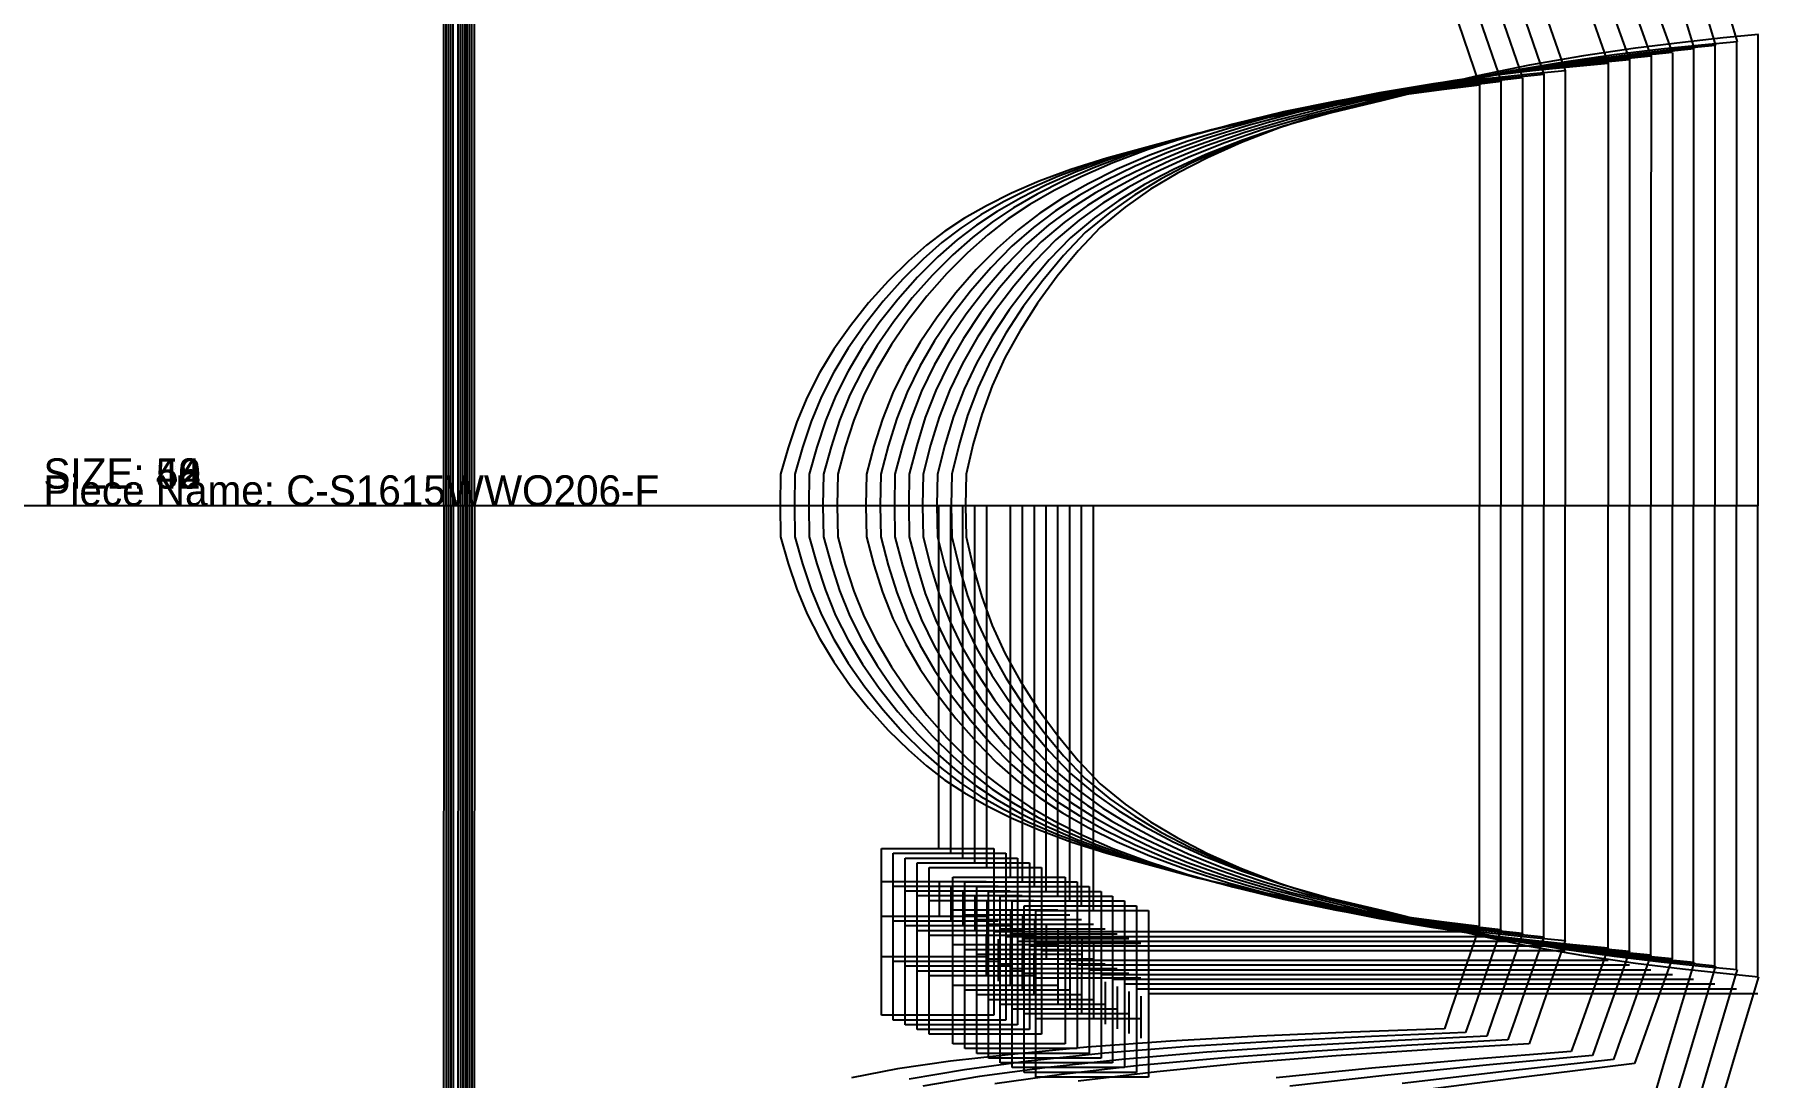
# Model space of a CAD drawing. Extents: x -93.6 to 5.6, y -2 to 41.8.
# Drawn here: x -72.04 to -57.78, y 5.32 to 13.94 of the extents above; entities that cross this region are included whole.
import ezdxf

# ---------------------------------------------------------------- set-up
doc = ezdxf.new("R2010")
doc.units = 0

# ---------------------------------------------------------------- blocks, each defined once
blk = doc.blocks.new('C-S1615WWO206-F_26')
at = {"layer": '1'}
for points in [[(-60.3813, 14.3665), (-60.3256, 14.2031), (-60.268, 14.0347), (-60.091, 13.5176)], [(-60.091, 13.5176), (-60.3839, 13.4817), (-60.718, 13.4378), (-61.1077, 13.3805), (-61.538, 13.308), (-61.9837, 13.2201), (-62.4229, 13.1184), (-62.8391, 13.006), (-63.1737, 12.9149), (-63.4705, 12.821), (-63.7315, 12.7243), (-63.9627, 12.6242), (-64.1686, 12.5215), (-64.35, 12.4179), (-64.512, 12.3114), (-64.6638, 12.1951), (-64.8143, 12.0625), (-64.9808, 11.8985), (-65.1428, 11.7188), (-65.294, 11.5293), (-65.4305, 11.3353), (-65.55, 11.1391), (-65.6518, 10.9399), (-65.737, 10.7345), (-65.8079, 10.5214), (-65.8703, 10.3021), (-65.875, 10.0433)], [(-65.875, 10.0433), (-65.8703, 9.7845), (-65.8079, 9.5651), (-65.7371, 9.352), (-65.6519, 9.1466), (-65.55, 8.9474), (-65.4306, 8.7512), (-65.2941, 8.5571), (-65.143, 8.3676), (-64.9811, 8.1878), (-64.8145, 8.0239), (-64.664, 7.8913), (-64.5121, 7.775), (-64.3502, 7.6684), (-64.1687, 7.5648), (-63.9631, 7.4621), (-63.7317, 7.362), (-63.4708, 7.2653), (-63.1739, 7.1713), (-62.8395, 7.0803), (-62.4233, 6.9677), (-61.984, 6.866), (-61.5382, 6.7781), (-61.1079, 6.7055), (-60.7183, 6.6482), (-60.3843, 6.6042), (-60.0913, 6.5684)], [(-60.0913, 6.5684), (-60.2683, 6.0512), (-60.326, 5.8828), (-60.3817, 5.7195)], [(-60.3817, 5.7195), (-61.1523, 5.6909), (-61.9129, 5.6579), (-62.6482, 5.617), (-63.3381, 5.5667), (-63.9632, 5.5066), (-64.4654, 5.4515), (-64.9028, 5.3868), (-65.285, 5.3129)]]:
    blk.add_lwpolyline(points, dxfattribs=at)
at = {"layer": '8'}
for p, q in [((-68.6565, 10.0434), (-68.6559, 17.627)), ((-83.8391, 10.0442), (-65.875, 10.0433)), ((-68.6565, 10.0435), (-68.6568, 2.4599)), ((-65.875, 10.0433), (-60.0923, 10.0433)), ((-64.561, 7.2085), (-64.561, 10.0433)), ((-65.0375, 5.8306), (-65.0375, 7.2085)), ((-65.0375, 7.2085), (-64.1082, 7.2085)), ((-64.1082, 7.2085), (-64.1082, 5.8306)), ((-65.0375, 6.9375), (-64.17, 6.9375)), ((-64.5604, 6.9375), (-64.5604, 6.6506)), ((-65.0375, 6.6506), (-64.17, 6.6506)), ((-64.17, 6.5), (-64.17, 6.1519)), ((-60.0921, 6.5195), (-64.1082, 6.5195)), ((-65.0375, 6.3166), (-64.17, 6.3166)), ((-64.1082, 5.8306), (-65.0375, 5.8306))]:
    blk.add_line(p, q, dxfattribs=at)
for points in [[(-60.0919, 13.5173), (-60.092, 11.7275), (-60.0923, 10.0966), (-60.0923, 10.0424)], [(-60.0921, 6.5687), (-60.0923, 8.3584), (-60.0923, 9.9893), (-60.0923, 10.0436)]]:
    blk.add_lwpolyline(points, dxfattribs=at)
at = {"layer": '1'}
for s, p in [('SIZE: 26', (-71.965, 10.1834)), ('Piece Name: C-S1615WWO206-F', (-71.965, 10.0434))]:
    blk.add_text(s, height=0.25, dxfattribs=at).set_placement(p)
blk = doc.blocks.new('C-S1615WWO206-F_28')
at = {"layer": '1'}
for points in [[(-60.2064, 14.3974), (-60.1502, 14.2338), (-60.0921, 14.0653), (-59.914, 13.5475)], [(-59.914, 13.5475), (-60.2068, 13.5135), (-60.5408, 13.4716), (-60.9301, 13.4167), (-61.3604, 13.3469), (-61.8062, 13.2619), (-62.2455, 13.1629), (-62.6618, 13.0532), (-63.0058, 12.9591), (-63.311, 12.8621), (-63.5792, 12.7623), (-63.817, 12.659), (-64.0284, 12.5532), (-64.215, 12.4464), (-64.3814, 12.3366), (-64.5374, 12.2167), (-64.6921, 12.0802), (-64.8596, 11.9144), (-65.0223, 11.7327), (-65.1743, 11.5412), (-65.3114, 11.3452), (-65.4314, 11.147), (-65.5335, 10.9458), (-65.6188, 10.7385), (-65.6898, 10.5234), (-65.7521, 10.3021), (-65.7567, 10.0433)], [(-65.7567, 10.0433), (-65.7521, 9.7845), (-65.6898, 9.5631), (-65.6188, 9.348), (-65.5336, 9.1407), (-65.4315, 8.9395), (-65.3115, 8.7413), (-65.1744, 8.5452), (-65.0225, 8.3537), (-64.8598, 8.1718), (-64.6923, 8.0063), (-64.5376, 7.8697), (-64.3816, 7.7498), (-64.2152, 7.6399), (-64.0287, 7.5331), (-63.8173, 7.4273), (-63.5795, 7.324), (-63.3113, 7.2242), (-63.0061, 7.1271), (-62.6621, 7.0331), (-62.2458, 6.9232), (-61.8065, 6.8242), (-61.3607, 6.7392), (-60.9304, 6.6693), (-60.5411, 6.6144), (-60.2071, 6.5724), (-59.9143, 6.5385)], [(-59.9143, 6.5385), (-60.0925, 6.0206), (-60.1506, 5.8521), (-60.2068, 5.6886)], [(-60.2068, 5.6886), (-60.9853, 5.655), (-61.7539, 5.6169), (-62.4969, 5.5712), (-63.1937, 5.5161), (-63.8251, 5.4515), (-64.3507, 5.3809), (-64.8079, 5.3017)]]:
    blk.add_lwpolyline(points, dxfattribs=at)
at = {"layer": '8'}
for p, q in [((-68.6366, 10.0434), (-68.6361, 17.9222)), ((-84.0162, 10.0442), (-65.7567, 10.0433)), ((-68.6366, 10.0435), (-68.637, 2.1647)), ((-65.7567, 10.0433), (-59.9149, 10.0433)), ((-64.4624, 7.1692), (-64.4624, 10.0433)), ((-64.9388, 5.7913), (-64.9388, 7.1692)), ((-64.9388, 7.1692), (-64.0096, 7.1692)), ((-64.0096, 7.1692), (-64.0096, 5.7913)), ((-64.9388, 6.8982), (-64.0714, 6.8982)), ((-64.4618, 6.8982), (-64.4618, 6.6113)), ((-64.9388, 6.6113), (-64.0714, 6.6113)), ((-64.0714, 6.4607), (-64.0714, 6.1126)), ((-59.9148, 6.4802), (-64.0096, 6.4802)), ((-64.9388, 6.2773), (-64.0714, 6.2773)), ((-64.0096, 5.7913), (-64.9388, 5.7913))]:
    blk.add_line(p, q, dxfattribs=at)
for points in [[(-59.9145, 13.5472), (-59.9147, 11.742), (-59.9149, 10.0971), (-59.9149, 10.0424)], [(-59.9148, 6.5388), (-59.9149, 8.3439), (-59.9149, 9.9888), (-59.9149, 10.0436)]]:
    blk.add_lwpolyline(points, dxfattribs=at)
at = {"layer": '1'}
for s, p in [('SIZE: 28', (-71.9651, 10.1834)), ('Piece Name: C-S1615WWO206-F', (-71.9651, 10.0434))]:
    blk.add_text(s, height=0.25, dxfattribs=at).set_placement(p)
blk = doc.blocks.new('C-S1615WWO206-F_30')
at = {"layer": '1'}
for points in [[(-60.0313, 14.4284), (-59.9747, 14.2646), (-59.9163, 14.0958), (-59.7369, 13.5774)], [(-59.7369, 13.5774), (-60.0296, 13.5452), (-60.3634, 13.5054), (-60.7527, 13.4529), (-61.1828, 13.3858), (-61.6286, 13.3036), (-62.068, 13.2074), (-62.4845, 13.1004), (-62.8379, 13.0033), (-63.1515, 12.9032), (-63.427, 12.8003), (-63.6712, 12.6938), (-63.8884, 12.5848), (-64.08, 12.4748), (-64.2509, 12.3618), (-64.4111, 12.2384), (-64.5699, 12.0979), (-64.7383, 11.9303), (-64.9019, 11.7466), (-65.0547, 11.5531), (-65.1924, 11.3551), (-65.3128, 11.1549), (-65.4153, 10.9518), (-65.5006, 10.7425), (-65.5717, 10.5254), (-65.6339, 10.3021), (-65.6385, 10.0433)], [(-65.6385, 10.0433), (-65.6339, 9.7845), (-65.5717, 9.5611), (-65.5007, 9.344), (-65.4154, 9.1347), (-65.3129, 8.9316), (-65.1925, 8.7314), (-65.0548, 8.5332), (-64.9021, 8.3398), (-64.7385, 8.156), (-64.5701, 7.9886), (-64.4113, 7.848), (-64.2511, 7.7246), (-64.0802, 7.6115), (-63.8887, 7.5015), (-63.6715, 7.3925), (-63.4273, 7.286), (-63.1518, 7.1831), (-62.8382, 7.0829), (-62.4848, 6.9859), (-62.0683, 6.8787), (-61.6289, 6.7825), (-61.1831, 6.7003), (-60.753, 6.6331), (-60.3637, 6.5806), (-60.0299, 6.5407), (-59.7372, 6.5086)], [(-59.7372, 6.5086), (-59.9167, 5.9901), (-59.9751, 5.8213), (-60.0317, 5.6576)], [(-60.0317, 5.6576), (-60.8184, 5.619), (-61.5949, 5.5759), (-62.3455, 5.5253), (-63.0494, 5.4654), (-63.6872, 5.3964), (-64.2255, 5.3254), (-64.694, 5.2456)]]:
    blk.add_lwpolyline(points, dxfattribs=at)
at = {"layer": '8'}
for p, q in [((-68.6168, 10.0434), (-68.6163, 18.2174)), ((-84.1933, 10.0442), (-65.6385, 10.0433)), ((-68.6168, 10.0435), (-68.6172, 1.8695)), ((-65.6385, 10.0433), (-59.7376, 10.0433)), ((-64.3638, 7.1298), (-64.3638, 10.0433)), ((-64.8402, 5.7519), (-64.8402, 7.1298)), ((-64.8402, 7.1298), (-63.911, 7.1298)), ((-63.911, 7.1298), (-63.911, 5.7519)), ((-64.8402, 6.8588), (-63.9728, 6.8588)), ((-64.3632, 6.8588), (-64.3632, 6.5719)), ((-64.8402, 6.5719), (-63.9728, 6.5719)), ((-63.9728, 6.4213), (-63.9728, 6.0732)), ((-59.7375, 6.4408), (-63.911, 6.4408)), ((-64.8402, 6.2379), (-63.9728, 6.2379)), ((-63.911, 5.7519), (-64.8402, 5.7519))]:
    blk.add_line(p, q, dxfattribs=at)
for points in [[(-59.7372, 13.5771), (-59.7374, 11.7565), (-59.7376, 10.0975), (-59.7376, 10.0424)], [(-59.7375, 6.5089), (-59.7376, 8.3294), (-59.7376, 9.9884), (-59.7376, 10.0436)]]:
    blk.add_lwpolyline(points, dxfattribs=at)
at = {"layer": '1'}
for s, p in [('SIZE: 30', (-71.9651, 10.1834)), ('Piece Name: C-S1615WWO206-F', (-71.9651, 10.0434))]:
    blk.add_text(s, height=0.25, dxfattribs=at).set_placement(p)
blk = doc.blocks.new('C-S1615WWO206-F_32')
at = {"layer": '1'}
for points in [[(-59.8563, 14.4594), (-59.7993, 14.2954), (-59.7404, 14.1264), (-59.5598, 13.6073)], [(-59.5598, 13.6073), (-59.8523, 13.5769), (-60.186, 13.5392), (-60.5752, 13.4892), (-61.0052, 13.4248), (-61.4511, 13.3454), (-61.8905, 13.252), (-62.3072, 13.1476), (-62.67, 13.0474), (-62.9919, 12.9443), (-63.2748, 12.8383), (-63.5255, 12.7287), (-63.7484, 12.6165), (-63.945, 12.5033), (-64.1204, 12.387), (-64.2848, 12.2601), (-64.4477, 12.1156), (-64.6171, 11.9461), (-64.7815, 11.7605), (-64.935, 11.565), (-65.0733, 11.365), (-65.1942, 11.1628), (-65.297, 10.9577), (-65.3825, 10.7465), (-65.4536, 10.5274), (-65.5157, 10.3021), (-65.5203, 10.0433)], [(-65.5203, 10.0433), (-65.5157, 9.7845), (-65.4536, 9.5591), (-65.3826, 9.34), (-65.2971, 9.1288), (-65.1943, 8.9237), (-65.0734, 8.7215), (-64.9351, 8.5214), (-64.7817, 8.3258), (-64.6173, 8.1402), (-64.4479, 7.9709), (-64.285, 7.8263), (-64.1206, 7.6994), (-63.9452, 7.583), (-63.7487, 7.4698), (-63.5258, 7.3576), (-63.2751, 7.248), (-62.9922, 7.142), (-62.6703, 7.0388), (-62.3075, 6.9387), (-61.8908, 6.8341), (-61.4514, 6.7407), (-61.0055, 6.6613), (-60.5755, 6.5968), (-60.1863, 6.5468), (-59.8526, 6.509), (-59.5601, 6.4787)], [(-59.5601, 6.4787), (-59.7408, 5.9595), (-59.7997, 5.7905), (-59.8567, 5.6266)], [(-59.8567, 5.6266), (-60.6514, 5.583), (-61.4359, 5.535), (-62.1942, 5.4794), (-62.9052, 5.4148), (-63.5493, 5.3413), (-64.1006, 5.2651)]]:
    blk.add_lwpolyline(points, dxfattribs=at)
at = {"layer": '8'}
for p, q in [((-68.597, 10.0434), (-68.5965, 18.5126)), ((-84.3704, 10.0442), (-65.5203, 10.0433)), ((-68.597, 10.0435), (-68.5974, 1.5743)), ((-65.5203, 10.0433), (-59.5603, 10.0433)), ((-64.2652, 7.0904), (-64.2652, 10.0433)), ((-64.7416, 5.7125), (-64.7416, 7.0904)), ((-64.7416, 7.0904), (-63.8124, 7.0904)), ((-63.8124, 7.0904), (-63.8124, 5.7125)), ((-64.7416, 6.8194), (-63.8742, 6.8194)), ((-64.2646, 6.8194), (-64.2646, 6.5325)), ((-64.7416, 6.5325), (-63.8742, 6.5325)), ((-63.8742, 6.3819), (-63.8742, 6.0338)), ((-59.5602, 6.4014), (-63.8124, 6.4014)), ((-64.7416, 6.1985), (-63.8742, 6.1985)), ((-63.8124, 5.7125), (-64.7416, 5.7125))]:
    blk.add_line(p, q, dxfattribs=at)
for points in [[(-59.5599, 13.607), (-59.5601, 11.771), (-59.5603, 10.098), (-59.5603, 10.0424)], [(-59.5602, 6.479), (-59.5603, 8.3149), (-59.5603, 9.9879), (-59.5603, 10.0436)]]:
    blk.add_lwpolyline(points, dxfattribs=at)
at = {"layer": '1'}
for s, p in [('SIZE: 32', (-71.9651, 10.1834)), ('Piece Name: C-S1615WWO206-F', (-71.9651, 10.0434))]:
    blk.add_text(s, height=0.25, dxfattribs=at).set_placement(p)
blk = doc.blocks.new('C-S1615WWO206-F_34')
at = {"layer": '1'}
for points in [[(-59.6812, 14.4903), (-59.6238, 14.3261), (-59.5645, 14.1569), (-59.3827, 13.6372)], [(-59.3827, 13.6372), (-59.6751, 13.6086), (-60.0086, 13.573), (-60.3977, 13.5254), (-60.8278, 13.4637), (-61.2735, 13.3871), (-61.7131, 13.2965), (-62.1299, 13.1948), (-62.5021, 13.0916), (-62.8325, 12.9854), (-63.1227, 12.8763), (-63.3797, 12.7635), (-63.6084, 12.6481), (-63.81, 12.5317), (-63.99, 12.4122), (-64.1585, 12.2818), (-64.3256, 12.1333), (-64.4958, 11.962), (-64.6612, 11.7744), (-64.8154, 11.5769), (-64.9543, 11.3749), (-65.0756, 11.1707), (-65.1788, 10.9637), (-65.2645, 10.7505), (-65.3356, 10.5294), (-65.3976, 10.3021), (-65.4022, 10.0433)], [(-65.4022, 10.0433), (-65.3976, 9.7845), (-65.3356, 9.5571), (-65.2645, 9.336), (-65.1789, 9.1228), (-65.0757, 8.9158), (-64.9545, 8.7116), (-64.8155, 8.5095), (-64.6613, 8.312), (-64.496, 8.1243), (-64.3257, 7.9532), (-64.1587, 7.8046), (-63.9901, 7.6742), (-63.8102, 7.5546), (-63.6087, 7.4382), (-63.38, 7.3228), (-63.1229, 7.21), (-62.8327, 7.1009), (-62.5024, 6.9946), (-62.1302, 6.8915), (-61.7133, 6.7896), (-61.2738, 6.699), (-60.828, 6.6224), (-60.398, 6.5606), (-60.0089, 6.513), (-59.6754, 6.4773), (-59.383, 6.4488)], [(-59.383, 6.4488), (-59.5649, 5.929), (-59.6242, 5.7598), (-59.6816, 5.5957)], [(-59.6816, 5.5957), (-60.4845, 5.5471), (-61.2768, 5.494), (-62.0428, 5.4335), (-62.7608, 5.3642), (-63.4113, 5.2862)]]:
    blk.add_lwpolyline(points, dxfattribs=at)
at = {"layer": '8'}
for p, q in [((-68.5773, 10.0434), (-68.5767, 18.8078)), ((-84.5475, 10.0442), (-65.4022, 10.0433)), ((-68.5773, 10.0435), (-68.5776, 1.2791)), ((-65.4022, 10.0433), (-59.383, 10.0433)), ((-64.1666, 7.0511), (-64.1666, 10.0433)), ((-64.643, 5.6732), (-64.643, 7.0511)), ((-64.643, 7.0511), (-63.7139, 7.0511)), ((-63.7139, 7.0511), (-63.7139, 5.6732)), ((-64.643, 6.7801), (-63.7757, 6.7801)), ((-64.1661, 6.7801), (-64.1661, 6.4932)), ((-64.643, 6.4932), (-63.7757, 6.4932)), ((-63.7757, 6.3426), (-63.7757, 5.9945)), ((-59.3829, 6.3621), (-63.7139, 6.3621)), ((-64.643, 6.1592), (-63.7757, 6.1592)), ((-63.7139, 5.6732), (-64.643, 5.6732))]:
    blk.add_line(p, q, dxfattribs=at)
for points in [[(-59.3826, 13.6369), (-59.3828, 11.7855), (-59.383, 10.0985), (-59.383, 10.0424)], [(-59.3829, 6.4491), (-59.383, 8.3004), (-59.383, 9.9874), (-59.383, 10.0436)]]:
    blk.add_lwpolyline(points, dxfattribs=at)
at = {"layer": '1'}
for s, p in [('SIZE: 34', (-71.9651, 10.1834)), ('Piece Name: C-S1615WWO206-F', (-71.9651, 10.0434))]:
    blk.add_text(s, height=0.25, dxfattribs=at).set_placement(p)
blk = doc.blocks.new('C-S1615WWO206-F_38')
at = {"layer": '1'}
for points in [[(-59.3325, 14.5546), (-59.274, 14.3896), (-59.2137, 14.2194), (-59.0287, 13.697)], [(-59.0287, 13.697), (-59.321, 13.6697), (-59.6544, 13.6356), (-60.0433, 13.5897), (-60.4733, 13.5299), (-60.919, 13.4553), (-61.3586, 13.3666), (-61.7755, 13.2668), (-62.166, 13.161), (-62.5124, 13.0518), (-62.8171, 12.9393), (-63.087, 12.8228), (-63.3271, 12.7034), (-63.539, 12.5827), (-63.7281, 12.4587), (-63.9055, 12.3232), (-64.0813, 12.1687), (-64.2535, 11.9937), (-64.4207, 11.8023), (-64.5763, 11.6006), (-64.7165, 11.3946), (-64.8387, 11.1866), (-64.9425, 10.9756), (-65.0283, 10.7586), (-65.0994, 10.5335), (-65.1613, 10.3021), (-65.166, 10.0433)], [(-65.166, 10.0433), (-65.1613, 9.7845), (-65.0994, 9.553), (-65.0285, 9.3279), (-64.9426, 9.1109), (-64.8389, 8.8999), (-64.7166, 8.6919), (-64.5765, 8.4858), (-64.4208, 8.2841), (-64.2537, 8.0925), (-64.0816, 7.9178), (-63.9057, 7.7632), (-63.7284, 7.6277), (-63.5392, 7.5036), (-63.3274, 7.3829), (-63.0873, 7.2635), (-62.8173, 7.147), (-62.5127, 7.0345), (-62.1662, 6.9252), (-61.7758, 6.8195), (-61.3588, 6.7195), (-60.9194, 6.6308), (-60.4735, 6.5562), (-60.0436, 6.4963), (-59.6548, 6.4504), (-59.3213, 6.4162), (-59.029, 6.389)], [(-59.029, 6.389), (-59.2141, 5.8665), (-59.2744, 5.6963), (-59.3329, 5.5314)], [(-59.3329, 5.5314), (-60.1631, 5.4642), (-60.9827, 5.3926), (-61.7744, 5.3138)]]:
    blk.add_lwpolyline(points, dxfattribs=at)
at = {"layer": '8'}
for p, q in [((-68.5379, 10.0434), (-68.5373, 19.3982)), ((-84.9019, 10.0441), (-65.166, 10.0432)), ((-68.5379, 10.0435), (-68.5382, 0.6887)), ((-65.166, 10.0433), (-59.0286, 10.0433)), ((-63.9696, 6.9723), (-63.9696, 10.0433)), ((-64.446, 5.5944), (-64.446, 6.9723)), ((-64.446, 6.9723), (-63.5168, 6.9723)), ((-63.5168, 6.9723), (-63.5168, 5.5944)), ((-64.446, 6.7013), (-63.5786, 6.7013)), ((-63.969, 6.7013), (-63.969, 6.4144)), ((-64.446, 6.4144), (-63.5786, 6.4144)), ((-59.0285, 6.2833), (-63.5168, 6.2833)), ((-63.5786, 6.2638), (-63.5786, 5.9157)), ((-64.446, 6.0804), (-63.5786, 6.0804)), ((-63.5168, 5.5944), (-64.446, 5.5944))]:
    blk.add_line(p, q, dxfattribs=at)
for points in [[(-59.0282, 13.6967), (-59.0285, 11.8146), (-59.0286, 10.0994), (-59.0286, 10.0424)], [(-59.0285, 6.3893), (-59.0286, 8.2713), (-59.0286, 9.9865), (-59.0286, 10.0436)]]:
    blk.add_lwpolyline(points, dxfattribs=at)
at = {"layer": '1'}
for s, p in [('SIZE: 38', (-71.9653, 10.1834)), ('Piece Name: C-S1615WWO206-F', (-71.9653, 10.0434))]:
    blk.add_text(s, height=0.25, dxfattribs=at).set_placement(p)
blk = doc.blocks.new('C-S1615WWO206-F_40')
at = {"layer": '1'}
for points in [[(-59.158, 14.5873), (-59.0992, 14.4217), (-59.0384, 14.251), (-58.8517, 13.7269)], [(-58.8517, 13.7269), (-59.1441, 13.6991), (-59.4774, 13.6643), (-59.8663, 13.6177), (-60.2962, 13.5571), (-60.7419, 13.4817), (-61.1814, 13.3922), (-61.5983, 13.2916), (-61.9975, 13.1863), (-62.3519, 13.0771), (-62.6635, 12.9644), (-62.9399, 12.8473), (-63.1858, 12.7271), (-63.4029, 12.6053), (-63.5967, 12.48), (-63.7787, 12.3429), (-63.9592, 12.1863), (-64.1323, 12.0096), (-64.3004, 11.8162), (-64.4568, 11.6125), (-64.5976, 11.4045), (-64.7203, 11.1945), (-64.8243, 10.9816), (-64.9104, 10.7626), (-64.9814, 10.5355), (-65.0432, 10.3021), (-65.0479, 10.0433)], [(-65.0479, 10.0433), (-65.0432, 9.7845), (-64.9814, 9.551), (-64.9104, 9.3239), (-64.8244, 9.1049), (-64.7203, 8.892), (-64.5976, 8.682), (-64.457, 8.4739), (-64.3005, 8.2702), (-64.1326, 8.0767), (-63.9594, 7.9001), (-63.779, 7.7435), (-63.597, 7.6064), (-63.4031, 7.481), (-63.1861, 7.3592), (-62.9403, 7.239), (-62.6638, 7.1219), (-62.3522, 7.0092), (-61.9978, 6.8999), (-61.5987, 6.7947), (-61.1818, 6.6939), (-60.7422, 6.6044), (-60.2965, 6.529), (-59.8667, 6.4683), (-59.4777, 6.4217), (-59.1443, 6.3868), (-58.852, 6.3591)], [(-58.852, 6.3591), (-59.0388, 5.8349), (-59.0996, 5.6642), (-59.1584, 5.4987)], [(-59.1584, 5.4987), (-60.0095, 5.4196), (-60.8496, 5.336), (-61.661, 5.2455)]]:
    blk.add_lwpolyline(points, dxfattribs=at)
at = {"layer": '8'}
for p, q in [((-68.5181, 10.0434), (-68.5176, 19.6934)), ((-85.0791, 10.0441), (-65.0479, 10.0432)), ((-68.5181, 10.0435), (-68.5185, 0.3935)), ((-65.0479, 10.0433), (-58.8514, 10.0433)), ((-63.8711, 6.9329), (-63.8711, 10.0433)), ((-64.3476, 5.555), (-64.3476, 6.9329)), ((-64.3476, 6.9329), (-63.4183, 6.9329)), ((-63.4183, 6.9329), (-63.4183, 5.555)), ((-64.3476, 6.6619), (-63.4802, 6.6619)), ((-63.8706, 6.6619), (-63.8706, 6.375)), ((-64.3476, 6.375), (-63.4802, 6.375)), ((-63.4802, 6.2244), (-63.4802, 5.8763)), ((-58.8513, 6.2439), (-63.4183, 6.2439)), ((-64.3476, 6.041), (-63.4802, 6.041)), ((-63.4183, 5.555), (-64.3476, 5.555))]:
    blk.add_line(p, q, dxfattribs=at)
for points in [[(-58.851, 13.7266), (-58.8513, 11.8291), (-58.8514, 10.0999), (-58.8514, 10.0424)], [(-58.8513, 6.3594), (-58.8514, 8.2568), (-58.8514, 9.986), (-58.8514, 10.0436)]]:
    blk.add_lwpolyline(points, dxfattribs=at)
at = {"layer": '1'}
for s, p in [('SIZE: 40', (-71.9654, 10.1834)), ('Piece Name: C-S1615WWO206-F', (-71.9654, 10.0434))]:
    blk.add_text(s, height=0.25, dxfattribs=at).set_placement(p)
blk = doc.blocks.new('C-S1615WWO206-F_42')
at = {"layer": '1'}
for points in [[(-58.9844, 14.6215), (-58.9249, 14.4551), (-58.8633, 14.2836), (-58.6747, 13.7568)], [(-58.6747, 13.7568), (-58.967, 13.7284), (-59.3004, 13.6931), (-59.6893, 13.6457), (-60.1193, 13.5843), (-60.5649, 13.5081), (-61.0043, 13.4178), (-61.4211, 13.3164), (-61.8291, 13.2115), (-62.1914, 13.1025), (-62.5101, 12.9895), (-62.7928, 12.8718), (-63.0445, 12.7507), (-63.2668, 12.6279), (-63.4654, 12.5013), (-63.6519, 12.3626), (-63.8371, 12.2041), (-64.0112, 12.0254), (-64.1801, 11.8301), (-64.3373, 11.6244), (-64.4785, 11.4144), (-64.6018, 11.2024), (-64.706, 10.9875), (-64.7923, 10.7666), (-64.8634, 10.5375), (-64.9251, 10.3021), (-64.9297, 10.0433)], [(-64.9297, 10.0433), (-64.9251, 9.7845), (-64.8634, 9.549), (-64.7924, 9.3199), (-64.7062, 9.099), (-64.6018, 8.8841), (-64.4786, 8.6721), (-64.3373, 8.462), (-64.1802, 8.2563), (-64.0114, 8.0609), (-63.8373, 7.8824), (-63.6522, 7.7238), (-63.4656, 7.5851), (-63.267, 7.4584), (-63.0448, 7.3356), (-62.7931, 7.2145), (-62.5105, 7.0968), (-62.1917, 6.9838), (-61.8295, 6.8747), (-61.4215, 6.7699), (-61.0046, 6.6683), (-60.5653, 6.578), (-60.1195, 6.5018), (-59.6896, 6.4403), (-59.3008, 6.3929), (-58.9673, 6.3575), (-58.675, 6.3292)], [(-58.675, 6.3292), (-58.8637, 5.8023), (-58.9252, 5.6308), (-58.9847, 5.4645)], [(-58.9847, 5.4645), (-59.8641, 5.3679), (-60.7316, 5.2669)]]:
    blk.add_lwpolyline(points, dxfattribs=at)
at = {"layer": '8'}
for p, q in [((-68.4984, 10.0434), (-68.4979, 20.0378)), ((-85.2563, 10.0441), (-64.9297, 10.0432)), ((-68.4984, 10.0435), (-68.4988, 0.0491)), ((-64.9297, 10.0433), (-58.6742, 10.0433)), ((-63.7726, 6.8936), (-63.7726, 10.0433)), ((-64.2491, 5.5157), (-64.2491, 6.8936)), ((-64.2491, 6.8936), (-63.3198, 6.8936)), ((-63.3198, 6.8936), (-63.3198, 5.5157)), ((-64.2491, 6.6226), (-63.3817, 6.6226)), ((-63.7721, 6.6226), (-63.7721, 6.3357)), ((-64.2491, 6.3357), (-63.3817, 6.3357)), ((-63.3817, 6.1851), (-63.3817, 5.837)), ((-58.6741, 6.2046), (-63.3198, 6.2046)), ((-64.2491, 6.0017), (-63.3817, 6.0017)), ((-63.3198, 5.5157), (-64.2491, 5.5157))]:
    blk.add_line(p, q, dxfattribs=at)
for points in [[(-58.6738, 13.7565), (-58.6741, 11.8436), (-58.6742, 10.1004), (-58.6742, 10.0424)], [(-58.6741, 6.3295), (-58.6742, 8.2423), (-58.6742, 9.9855), (-58.6742, 10.0436)]]:
    blk.add_lwpolyline(points, dxfattribs=at)
at = {"layer": '1'}
for s, p in [('SIZE: 42', (-71.9655, 10.1834)), ('Piece Name: C-S1615WWO206-F', (-71.9655, 10.0434))]:
    blk.add_text(s, height=0.25, dxfattribs=at).set_placement(p)
blk = doc.blocks.new('C-S1615WWO206-F_44')
at = {"layer": '1'}
for points in [[(-58.8106, 14.6541), (-58.7504, 14.4872), (-58.6883, 14.3151), (-58.4978, 13.7867)], [(-58.4978, 13.7867), (-58.7901, 13.7578), (-59.1235, 13.7218), (-59.5124, 13.6738), (-59.9423, 13.6116), (-60.3879, 13.5345), (-60.8273, 13.4434), (-61.2439, 13.3412), (-61.6608, 13.2368), (-62.0309, 13.1278), (-62.3566, 13.0146), (-62.6458, 12.8963), (-62.9032, 12.7744), (-63.1308, 12.6505), (-63.334, 12.5226), (-63.5251, 12.3823), (-63.715, 12.2218), (-63.89, 12.0413), (-64.0598, 11.844), (-64.2177, 11.6363), (-64.3596, 11.4243), (-64.4832, 11.2103), (-64.588, 10.9935), (-64.6742, 10.7706), (-64.7454, 10.5395), (-64.807, 10.3021), (-64.8116, 10.0433)], [(-64.8116, 10.0433), (-64.807, 9.7845), (-64.7454, 9.547), (-64.6745, 9.3159), (-64.5881, 9.093), (-64.4833, 8.8762), (-64.3597, 8.6622), (-64.2178, 8.4501), (-64.0599, 8.2424), (-63.8902, 8.045), (-63.7152, 7.8647), (-63.5253, 7.7041), (-63.3342, 7.5638), (-63.1309, 7.4358), (-62.9035, 7.3119), (-62.646, 7.19), (-62.3569, 7.0717), (-62.0312, 6.9585), (-61.661, 6.8494), (-61.2443, 6.7451), (-60.8275, 6.6427), (-60.3882, 6.5516), (-59.9426, 6.4745), (-59.5127, 6.4122), (-59.1238, 6.3642), (-58.7905, 6.3281), (-58.4981, 6.2993)], [(-58.4981, 6.2993), (-58.6887, 5.7708), (-58.7508, 5.5987), (-58.8109, 5.4319)], [(-58.8109, 5.4319), (-59.725, 5.3203), (-60.6268, 5.2043)]]:
    blk.add_lwpolyline(points, dxfattribs=at)
at = {"layer": '8'}
for p, q in [((-68.4787, 10.0434), (-68.4782, 20.3822)), ((-85.4335, 10.0441), (-64.8116, 10.0432)), ((-68.4787, 10.0435), (-68.4791, -0.2953)), ((-64.8116, 10.0433), (-58.497, 10.0433)), ((-63.6741, 6.8542), (-63.6741, 10.0433)), ((-64.1506, 5.4763), (-64.1506, 6.8542)), ((-64.1506, 6.8542), (-63.2213, 6.8542)), ((-63.2213, 6.8542), (-63.2213, 5.4763)), ((-64.1506, 6.5832), (-63.2832, 6.5832)), ((-63.6736, 6.5832), (-63.6736, 6.2963)), ((-64.1506, 6.2963), (-63.2832, 6.2963)), ((-63.2832, 6.1457), (-63.2832, 5.7976)), ((-58.4969, 6.1652), (-63.2213, 6.1652)), ((-64.1506, 5.9623), (-63.2832, 5.9623)), ((-63.2213, 5.4763), (-64.1506, 5.4763))]:
    blk.add_line(p, q, dxfattribs=at)
for points in [[(-58.4966, 13.7864), (-58.4968, 11.8581), (-58.497, 10.1008), (-58.497, 10.0424)], [(-58.4969, 6.2996), (-58.497, 8.2278), (-58.497, 9.9851), (-58.497, 10.0436)]]:
    blk.add_lwpolyline(points, dxfattribs=at)
at = {"layer": '1'}
for s, p in [('SIZE: 44', (-71.9656, 10.1834)), ('Piece Name: C-S1615WWO206-F', (-71.9656, 10.0434))]:
    blk.add_text(s, height=0.25, dxfattribs=at).set_placement(p)
blk = doc.blocks.new('C-S1615WWO206-F_46')
at = {"layer": '1'}
for points in [[(-58.6368, 14.885), (-58.5752, 14.6795), (-58.5117, 14.4677), (-58.3167, 13.8173)], [(-58.3167, 13.8173), (-58.6097, 13.7878), (-58.944, 13.7512), (-59.3339, 13.7024), (-59.7648, 13.6393), (-60.2115, 13.5612), (-60.6519, 13.4692), (-61.0695, 13.366), (-61.4951, 13.262), (-61.8732, 13.1532), (-62.206, 13.0396), (-62.5014, 12.9208), (-62.7647, 12.798), (-62.9974, 12.6731), (-63.2054, 12.5439), (-63.4011, 12.402), (-63.5957, 12.2395), (-63.7717, 12.0572), (-63.9422, 11.8579), (-64.1009, 11.6482), (-64.2435, 11.4342), (-64.3676, 11.2182), (-64.4725, 10.9994), (-64.559, 10.7746), (-64.6302, 10.5415), (-64.6917, 10.3021), (-64.6963, 10.0433)], [(-64.6963, 10.0433), (-64.6917, 9.7845), (-64.6302, 9.545), (-64.5591, 9.3119), (-64.4726, 9.0871), (-64.3677, 8.8683), (-64.2436, 8.6523), (-64.101, 8.4382), (-63.9424, 8.2285), (-63.7719, 8.0291), (-63.5959, 7.847), (-63.4013, 7.6844), (-63.2056, 7.5425), (-62.9976, 7.4132), (-62.765, 7.2883), (-62.5017, 7.1655), (-62.2063, 7.0467), (-61.8735, 6.9331), (-61.4954, 6.8242), (-61.0698, 6.7203), (-60.6522, 6.6169), (-60.2118, 6.5249), (-59.7651, 6.4468), (-59.3342, 6.3836), (-58.9443, 6.3348), (-58.61, 6.2981), (-58.317, 6.2687)], [(-58.317, 6.2687), (-58.5121, 5.6182), (-58.5756, 5.4064), (-58.6372, 5.201)]]:
    blk.add_lwpolyline(points, dxfattribs=at)
at = {"layer": '8'}
for p, q in [((-68.4618, 10.0434), (-68.4613, 20.7758)), ((-85.6135, 10.0441), (-64.6963, 10.0432)), ((-68.4618, 10.0435), (-68.4622, -0.689)), ((-64.6963, 10.0433), (-58.3226, 10.0433)), ((-63.5784, 6.8148), (-63.5784, 10.0433)), ((-64.0548, 5.4369), (-64.0548, 6.8148)), ((-64.0548, 6.8148), (-63.1256, 6.8148)), ((-63.1256, 6.8148), (-63.1256, 5.4369)), ((-64.0548, 6.5438), (-63.1874, 6.5438)), ((-63.5778, 6.5438), (-63.5778, 6.2569)), ((-64.0548, 6.2569), (-63.1874, 6.2569)), ((-63.1874, 6.1063), (-63.1874, 5.7582)), ((-58.3225, 6.1258), (-63.1256, 6.1258)), ((-64.0548, 5.9229), (-63.1874, 5.9229)), ((-63.1256, 5.4369), (-64.0548, 5.4369))]:
    blk.add_line(p, q, dxfattribs=at)
for points in [[(-58.3222, 13.8163), (-58.3224, 11.8726), (-58.3226, 10.1013), (-58.3226, 10.0424)], [(-58.3225, 6.2697), (-58.3226, 8.2133), (-58.3226, 9.9846), (-58.3226, 10.0436)]]:
    blk.add_lwpolyline(points, dxfattribs=at)
at = {"layer": '1'}
for s, p in [('SIZE: 46', (-71.9651, 10.1834)), ('Piece Name: C-S1615WWO206-F', (-71.9651, 10.0434))]:
    blk.add_text(s, height=0.25, dxfattribs=at).set_placement(p)
blk = doc.blocks.new('C-S1615WWO206-F_48')
at = {"layer": '1'}
for points in [[(-58.4627, 14.9192), (-58.4006, 14.7129), (-58.3364, 14.5003), (-58.1396, 13.8472)], [(-58.1396, 13.8472), (-58.4327, 13.8172), (-58.7669, 13.78), (-59.1568, 13.7304), (-59.5877, 13.6665), (-60.0344, 13.5876), (-60.4747, 13.4947), (-60.8922, 13.3908), (-61.3266, 13.2873), (-61.7126, 13.1785), (-62.0524, 13.0647), (-62.3542, 12.9453), (-62.6233, 12.8217), (-62.8612, 12.6957), (-63.074, 12.5652), (-63.2743, 12.4217), (-63.4735, 12.2572), (-63.6504, 12.073), (-63.8218, 11.8718), (-63.9813, 11.6601), (-64.1244, 11.4441), (-64.249, 11.2261), (-64.3542, 11.0054), (-64.4409, 10.7786), (-64.512, 10.5435), (-64.5735, 10.3021), (-64.5781, 10.0433)], [(-64.5781, 10.0433), (-64.5735, 9.7845), (-64.512, 9.543), (-64.441, 9.3079), (-64.3543, 9.0811), (-64.2491, 8.8604), (-64.1245, 8.6424), (-63.9814, 8.4263), (-63.822, 8.2145), (-63.6506, 8.0133), (-63.4737, 7.8293), (-63.2745, 7.6647), (-63.0742, 7.5212), (-62.8614, 7.3906), (-62.6236, 7.2646), (-62.3545, 7.141), (-62.0527, 7.0216), (-61.7129, 6.9078), (-61.3269, 6.7989), (-60.8925, 6.6955), (-60.475, 6.5914), (-60.0347, 6.4985), (-59.588, 6.4196), (-59.1571, 6.3556), (-58.7672, 6.306), (-58.433, 6.2687), (-58.1399, 6.2388)], [(-58.1399, 6.2388), (-58.3368, 5.5856), (-58.401, 5.373), (-58.4631, 5.1668)]]:
    blk.add_lwpolyline(points, dxfattribs=at)
at = {"layer": '8'}
for p, q in [((-68.442, 10.0434), (-68.4415, 21.1696)), ((-85.7906, 10.0441), (-64.5781, 10.0432)), ((-68.442, 10.0435), (-68.4424, -1.0827)), ((-64.5781, 10.0433), (-58.1453, 10.0433)), ((-63.4798, 6.7755), (-63.4798, 10.0433)), ((-63.9562, 5.3976), (-63.9562, 6.7755)), ((-63.9562, 6.7755), (-63.027, 6.7755)), ((-63.027, 6.7755), (-63.027, 5.3976)), ((-63.9562, 6.5045), (-63.0888, 6.5045)), ((-63.4792, 6.5045), (-63.4792, 6.2176)), ((-63.9562, 6.2176), (-63.0888, 6.2176)), ((-63.0888, 6.067), (-63.0888, 5.7189)), ((-58.1452, 6.0865), (-63.027, 6.0865)), ((-63.9562, 5.8836), (-63.0888, 5.8836)), ((-63.027, 5.3976), (-63.9562, 5.3976))]:
    blk.add_line(p, q, dxfattribs=at)
for points in [[(-58.1449, 13.8462), (-58.1451, 11.8871), (-58.1453, 10.1018), (-58.1453, 10.0424)], [(-58.1452, 6.2398), (-58.1453, 8.1988), (-58.1453, 9.9841), (-58.1453, 10.0436)]]:
    blk.add_lwpolyline(points, dxfattribs=at)
at = {"layer": '1'}
for s, p in [('SIZE: 48', (-71.9651, 10.1834)), ('Piece Name: C-S1615WWO206-F', (-71.9651, 10.0434))]:
    blk.add_text(s, height=0.25, dxfattribs=at).set_placement(p)
blk = doc.blocks.new('C-S1615WWO206-F_50')
at = {"layer": '1'}
for points in [[(-58.2815, 14.9571), (-58.2201, 14.7493), (-58.1567, 14.5352), (-57.9621, 13.8775)], [(-57.9621, 13.8775), (-58.2551, 13.8495), (-58.5893, 13.8145), (-58.9792, 13.7676), (-59.4101, 13.7067), (-59.8569, 13.6309), (-60.2974, 13.541), (-60.7153, 13.44), (-61.1584, 13.337), (-61.5524, 13.2284), (-61.8992, 13.1144), (-62.2074, 12.9944), (-62.4822, 12.87), (-62.7253, 12.743), (-62.9429, 12.6112), (-63.1478, 12.4661), (-63.3517, 12.2997), (-63.5303, 12.111), (-63.7031, 11.9049), (-63.8637, 11.6883), (-64.0077, 11.4674), (-64.1327, 11.2447), (-64.238, 11.0193), (-64.3245, 10.7879), (-64.395, 10.5482), (-64.4557, 10.3021), (-64.4603, 10.0433)], [(-64.4603, 10.0433), (-64.4557, 9.7845), (-64.395, 9.5383), (-64.3246, 9.2986), (-64.2381, 9.0672), (-64.1328, 8.8418), (-64.0078, 8.6191), (-63.8638, 8.3981), (-63.7033, 8.1815), (-63.5305, 7.9753), (-63.3519, 7.7868), (-63.148, 7.6203), (-62.9431, 7.4752), (-62.7255, 7.3433), (-62.4826, 7.2163), (-62.2077, 7.0919), (-61.8996, 6.9719), (-61.5527, 6.8579), (-61.1587, 6.7492), (-60.7156, 6.6463), (-60.2977, 6.5451), (-59.8572, 6.4552), (-59.4104, 6.3794), (-58.9795, 6.3184), (-58.5896, 6.2715), (-58.2554, 6.2364), (-57.9624, 6.2085)], [(-57.9624, 6.2085), (-58.1571, 5.5507), (-58.2205, 5.3366), (-58.2819, 5.1289)]]:
    blk.add_lwpolyline(points, dxfattribs=at)
at = {"layer": '8'}
for p, q in [((-68.4226, 10.0434), (-68.4221, 21.6125)), ((-85.9681, 10.0441), (-64.4603, 10.0432)), ((-68.4226, 10.0435), (-68.423, -1.5256)), ((-64.4603, 10.0433), (-57.9684, 10.0433)), ((-63.3816, 6.7361), (-63.3816, 10.0433)), ((-63.858, 5.3582), (-63.858, 6.7361)), ((-63.858, 6.7361), (-62.9288, 6.7361)), ((-62.9288, 6.7361), (-62.9288, 5.3582)), ((-63.858, 6.4651), (-62.9906, 6.4651)), ((-63.381, 6.4651), (-63.381, 6.1782)), ((-63.858, 6.1782), (-62.9906, 6.1782)), ((-62.9906, 6.0276), (-62.9906, 5.6795)), ((-57.9683, 6.0471), (-62.9288, 6.0471)), ((-63.858, 5.8442), (-62.9906, 5.8442)), ((-62.9288, 5.3582), (-63.858, 5.3582))]:
    blk.add_line(p, q, dxfattribs=at)
for points in [[(-57.968, 13.8765), (-57.9682, 11.9017), (-57.9684, 10.1022), (-57.9684, 10.0424)], [(-57.9683, 6.2095), (-57.9684, 8.1841), (-57.9684, 9.9837), (-57.9684, 10.0436)]]:
    blk.add_lwpolyline(points, dxfattribs=at)
at = {"layer": '1'}
for s, p in [('SIZE: 50', (-71.9651, 10.1834)), ('Piece Name: C-S1615WWO206-F', (-71.9651, 10.0434))]:
    blk.add_text(s, height=0.25, dxfattribs=at).set_placement(p)
blk = doc.blocks.new('C-S1615WWO206-F_52')
at = {"layer": '1'}
for points in [[(-57.785, 13.9373), (-58.078, 13.9082), (-58.4124, 13.8719), (-58.8023, 13.8235), (-59.2332, 13.761), (-59.6799, 13.6834), (-60.1203, 13.5919), (-60.538, 13.4892), (-60.9899, 13.3867), (-61.3917, 13.2782), (-61.7457, 13.164), (-62.0602, 13.0436), (-62.3408, 12.9183), (-62.5891, 12.7903), (-62.8114, 12.6573), (-63.0209, 12.5106), (-63.2295, 12.3422), (-63.4097, 12.1489), (-63.5839, 11.938), (-63.7457, 11.7165), (-63.8905, 11.4908), (-64.0159, 11.2633), (-64.1215, 11.0333), (-64.2077, 10.7972), (-64.2775, 10.5529), (-64.3375, 10.3021), (-64.3421, 10.0433)], [(-64.3421, 10.0433), (-64.3375, 9.7845), (-64.2775, 9.5336), (-64.2077, 9.2893), (-64.1216, 9.0532), (-64.0161, 8.8232), (-63.8905, 8.5956), (-63.7458, 8.3699), (-63.584, 8.1484), (-63.4098, 7.9374), (-63.2297, 7.7443), (-63.0211, 7.5758), (-62.8116, 7.4292), (-62.5893, 7.296), (-62.3411, 7.168), (-62.0605, 7.0427), (-61.746, 6.9223), (-61.392, 6.8081), (-60.9902, 6.6995), (-60.5382, 6.5971), (-60.1206, 6.4942), (-59.6802, 6.4027), (-59.2334, 6.3251), (-58.8026, 6.2625), (-58.4127, 6.2141), (-58.0784, 6.1777), (-57.7854, 6.1487)], [(-57.7854, 6.1487), (-57.9826, 5.4888), (-58.0468, 5.2739), (-58.109, 5.0656)]]:
    blk.add_lwpolyline(points, dxfattribs=at)
at = {"layer": '8'}
for p, q in [((-68.4028, 10.0434), (-68.4023, 22.0554)), ((-86.1452, 10.0441), (-64.3421, 10.0432)), ((-68.4028, 10.0435), (-68.4032, -1.9685)), ((-64.3421, 10.0433), (-57.791, 10.0433)), ((-63.283, 6.6967), (-63.283, 10.0433)), ((-63.7594, 5.3188), (-63.7594, 6.6967)), ((-63.7594, 6.6967), (-62.8301, 6.6967)), ((-62.8301, 6.6967), (-62.8301, 5.3188)), ((-63.7594, 6.4257), (-62.892, 6.4257)), ((-63.2824, 6.4257), (-63.2824, 6.1388)), ((-63.7594, 6.1388), (-62.892, 6.1388)), ((-62.892, 5.9882), (-62.892, 5.6401)), ((-57.791, 6.0077), (-62.8301, 6.0077)), ((-63.7594, 5.8048), (-62.892, 5.8048)), ((-62.8301, 5.3188), (-63.7594, 5.3188))]:
    blk.add_line(p, q, dxfattribs=at)
for points in [[(-57.7907, 13.9363), (-57.7909, 11.9307), (-57.7911, 10.1032), (-57.791, 10.0424)], [(-57.791, 6.1497), (-57.7911, 8.1551), (-57.7911, 9.9827), (-57.791, 10.0436)]]:
    blk.add_lwpolyline(points, dxfattribs=at)
at = {"layer": '1'}
for s, p in [('SIZE: 52', (-71.9651, 10.1834)), ('Piece Name: C-S1615WWO206-F', (-71.9651, 10.0434))]:
    blk.add_text(s, height=0.25, dxfattribs=at).set_placement(p)

msp = doc.modelspace()

# ---------------------------------------------------------------- block references
at = {"layer": '1'}
for name in ['C-S1615WWO206-F_52', 'C-S1615WWO206-F_50', 'C-S1615WWO206-F_48', 'C-S1615WWO206-F_46', 'C-S1615WWO206-F_44', 'C-S1615WWO206-F_42', 'C-S1615WWO206-F_40', 'C-S1615WWO206-F_38', 'C-S1615WWO206-F_34', 'C-S1615WWO206-F_32', 'C-S1615WWO206-F_30', 'C-S1615WWO206-F_28', 'C-S1615WWO206-F_26']:
    msp.add_blockref(name, (0, 0), dxfattribs=at)

doc.saveas('drawing.dxf')
